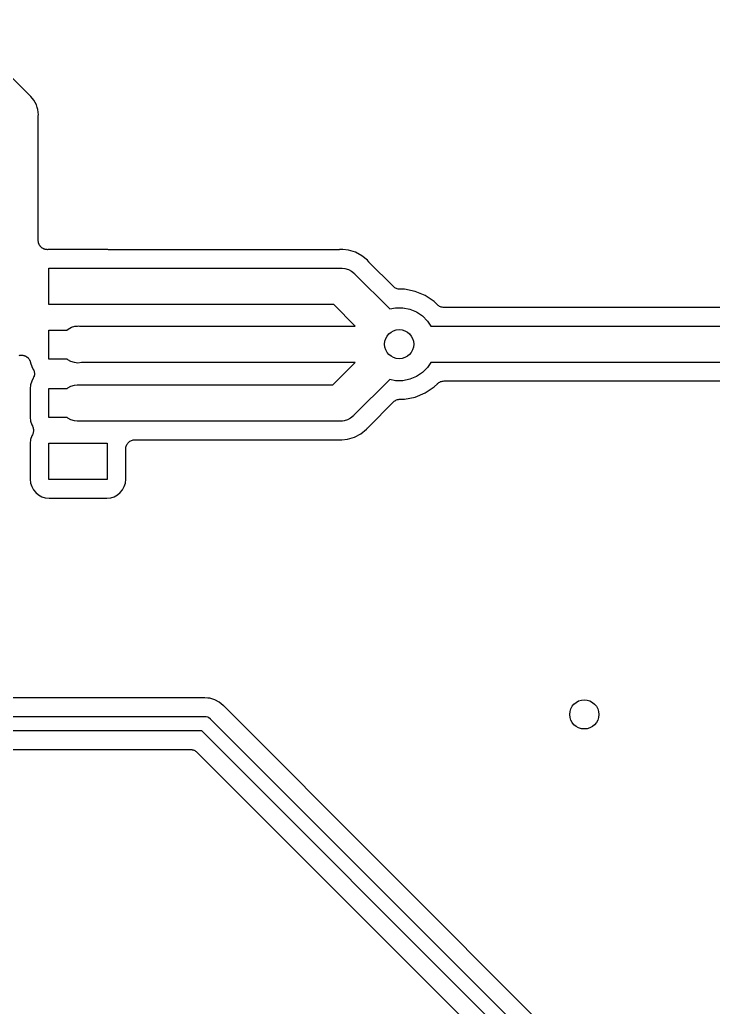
# Model space of a CAD drawing. Extents: x 49 to 143, y -158 to -38.
# Drawn here: x 78.87 to 88.38, y -91.27 to -77.72 of the extents above; entities that cross this region are included whole.
import ezdxf

# ---------------------------------------------------------------- set-up
doc = ezdxf.new("R2010")
doc.units = 0
doc.layers.add('BLACK', color=7, linetype='CONTINUOUS')

msp = doc.modelspace()

# ---------------------------------------------------------------- linework, layer by layer
at = {"layer": 'BLACK', "linetype": 'CONTINUOUS'}
for p, q in [((78.999, -78.7524), (77.9628, -77.7162)), ((79.0031, -78.7558), (78.999, -78.7524)), ((79.0069, -78.7596), (79.0031, -78.7558)), ((79.0082, -78.7607), (79.0069, -78.7596)), ((79.0169, -78.7679), (79.0082, -78.7607)), ((79.0612, -78.8218), (79.0169, -78.7679)), ((79.094, -78.8833), (79.0612, -78.8218)), ((79.1048, -78.9188), (79.094, -78.8833)), ((79.1143, -78.95), (79.1048, -78.9188)), ((79.1048, -78.9188), (79.1048, -78.9188)), ((79.1211, -79.0194), (79.1143, -78.95)), ((79.1194, -79.0413), (79.12, -79.0359)), ((79.1194, -79.043), (79.1194, -79.0413)), ((79.1194, -80.7444), (79.1194, -79.043)), ((79.12, -79.0306), (79.1211, -79.0194)), ((79.12, -79.0359), (79.12, -79.0306)), ((79.12, -80.7502), (79.1194, -80.7444)), ((79.1199, -80.756), (79.12, -80.7502)), ((79.1212, -80.7625), (79.1199, -80.756)), ((79.1218, -80.7691), (79.1212, -80.7625)), ((79.1235, -80.7746), (79.1218, -80.7691)), ((79.1246, -80.7803), (79.1235, -80.7746)), ((79.1271, -80.7865), (79.1246, -80.7803)), ((79.129, -80.7928), (79.1271, -80.7865)), ((79.1317, -80.7979), (79.129, -80.7928)), ((79.1339, -80.8033), (79.1317, -80.7979)), ((79.1375, -80.8089), (79.1339, -80.8033)), ((79.1406, -80.8147), (79.1375, -80.8089)), ((79.1443, -80.8192), (79.1406, -80.8147)), ((79.1475, -80.824), (79.1443, -80.8192)), ((79.1521, -80.8288), (79.1475, -80.824)), ((79.1563, -80.8339), (79.1521, -80.8288)), ((79.1607, -80.8376), (79.1563, -80.8339)), ((79.1648, -80.8417), (79.1607, -80.8376)), ((79.1703, -80.8455), (79.1648, -80.8417)), ((79.1754, -80.8497), (79.1703, -80.8455)), ((79.1805, -80.8525), (79.1754, -80.8497)), ((79.1853, -80.8557), (79.1805, -80.8525)), ((79.1914, -80.8584), (79.1853, -80.8557)), ((79.1972, -80.8615), (79.1914, -80.8584)), ((79.2027, -80.8632), (79.1972, -80.8615)), ((79.208, -80.8655), (79.2027, -80.8632)), ((79.2145, -80.8669), (79.208, -80.8655)), ((79.2209, -80.8688), (79.2145, -80.8669)), ((79.2266, -80.8694), (79.2209, -80.8688)), ((79.2323, -80.8706), (79.2266, -80.8694)), ((79.2389, -80.8707), (79.2323, -80.8706)), ((79.2455, -80.8714), (79.2389, -80.8707)), ((79.2513, -80.8709), (79.2455, -80.8714)), ((79.2571, -80.871), (79.2513, -80.8709)), ((79.2588, -80.8708), (79.2571, -80.871)), ((79.2716, -80.8696), (79.2588, -80.8708)), ((80.0592, -80.8696), (79.2716, -80.8696)), ((80.0717, -80.8708), (80.0592, -80.8696)), ((80.077, -80.8708), (80.0717, -80.8708)), ((80.0823, -80.8714), (80.077, -80.8708)), ((80.0841, -80.8714), (80.0823, -80.8714)), ((83.2494, -80.8714), (80.0841, -80.8714)), ((83.2547, -80.8709), (83.2494, -80.8714)), ((83.2601, -80.8709), (83.2547, -80.8709)), ((83.2619, -80.8708), (83.2601, -80.8709)), ((83.2804, -80.869), (83.2619, -80.8708)), ((83.2989, -80.8708), (83.2804, -80.869)), ((83.299, -80.8708), (83.2989, -80.8708)), ((83.3792, -80.8787), (83.299, -80.8708)), ((83.4742, -80.9075), (83.3792, -80.8787)), ((83.5618, -80.9543), (83.4742, -80.9075)), ((83.6385, -81.0173), (83.5618, -80.9543)), ((83.6503, -81.0317), (83.6385, -81.0173)), ((83.6541, -81.0355), (83.6503, -81.0317)), ((83.6575, -81.0397), (83.6541, -81.0355)), ((79.2654, -81.1254), (83.2681, -81.1254)), ((79.2654, -81.6254), (79.2654, -81.1254)), ((83.2681, -81.1254), (83.2804, -81.1242)), ((83.2804, -81.1242), (83.2927, -81.1254)), ((83.2927, -81.1254), (83.3294, -81.129)), ((83.3294, -81.129), (83.3765, -81.1433)), ((83.3765, -81.1433), (83.42, -81.1665)), ((83.42, -81.1665), (83.458, -81.1978)), ((83.6587, -81.0409), (83.6575, -81.0397)), ((83.9956, -81.3778), (83.6587, -81.0409)), ((83.458, -81.1978), (83.4659, -81.2073)), ((83.4659, -81.2073), (83.9437, -81.6851)), ((84.0046, -81.3852), (83.9956, -81.3778)), ((84.0136, -81.3928), (84.0046, -81.3852)), ((84.0142, -81.3931), (84.0136, -81.3928)), ((84.0147, -81.3935), (84.0142, -81.3931)), ((84.025, -81.3991), (84.0147, -81.3935)), ((84.0353, -81.4047), (84.025, -81.3991)), ((84.036, -81.4049), (84.0353, -81.4047)), ((84.0366, -81.4052), (84.036, -81.4049)), ((84.0477, -81.4087), (84.0366, -81.4052)), ((84.059, -81.4122), (84.0477, -81.4087)), ((84.0596, -81.4123), (84.059, -81.4122)), ((84.0603, -81.4125), (84.0596, -81.4123)), ((84.0719, -81.4137), (84.0603, -81.4125)), ((84.0836, -81.415), (84.0719, -81.4137)), ((84.0849, -81.415), (84.0836, -81.415)), ((84.0854, -81.415), (84.0849, -81.415)), ((84.0849, -81.415), (84.0849, -81.415)), ((84.0849, -81.415), (84.0849, -81.415)), ((84.1483, -81.415), (84.0854, -81.415)), ((84.2939, -81.444), (84.1483, -81.415)), ((84.4312, -81.5008), (84.2939, -81.444)), ((84.5546, -81.5833), (84.4312, -81.5008)), ((83.1768, -81.6254), (79.2654, -81.6254)), ((83.4704, -81.919), (83.1768, -81.6254)), ((83.9437, -81.6851), (84.0248, -81.669)), ((84.0248, -81.669), (84.1232, -81.669)), ((84.1232, -81.669), (84.2198, -81.6882)), ((84.2198, -81.6882), (84.3108, -81.7259)), ((84.5991, -81.6278), (84.5546, -81.5833)), ((84.6082, -81.6353), (84.5991, -81.6278)), ((84.6172, -81.6428), (84.6082, -81.6353)), ((84.6178, -81.6431), (84.6172, -81.6428)), ((84.6183, -81.6435), (84.6178, -81.6431)), ((84.6286, -81.6491), (84.6183, -81.6435)), ((84.6389, -81.6547), (84.6286, -81.6491)), ((84.6395, -81.6549), (84.6389, -81.6547)), ((84.6401, -81.6552), (84.6395, -81.6549)), ((84.6513, -81.6587), (84.6401, -81.6552)), ((84.6625, -81.6622), (84.6513, -81.6587)), ((84.6632, -81.6623), (84.6625, -81.6622)), ((84.6638, -81.6625), (84.6632, -81.6623)), ((84.6755, -81.6637), (84.6638, -81.6625)), ((84.6872, -81.665), (84.6755, -81.6637)), ((84.6885, -81.665), (84.6872, -81.665)), ((84.6889, -81.665), (84.6885, -81.665)), ((84.6885, -81.665), (84.6885, -81.665)), ((84.6885, -81.665), (84.6885, -81.665)), ((93.568, -81.665), (84.6889, -81.665)), ((84.3108, -81.7259), (84.3927, -81.7806)), ((84.3927, -81.7806), (84.4624, -81.8503)), ((79.2654, -82.3754), (79.2654, -81.9754)), ((79.2654, -81.9754), (79.5136, -81.9754)), ((79.5136, -81.9754), (79.5322, -81.9601)), ((79.5322, -81.9601), (79.5757, -81.9369)), ((79.5757, -81.9369), (79.6228, -81.9226)), ((79.6228, -81.9226), (79.6595, -81.919)), ((79.6595, -81.919), (79.6718, -81.9178)), ((79.6718, -81.9178), (79.6841, -81.919)), ((79.6841, -81.919), (83.4704, -81.919)), ((84.4624, -81.8503), (84.5083, -81.919)), ((84.5083, -81.919), (93.5867, -81.919)), ((78.8599, -82.3227), (78.8661, -82.3209)), ((78.8661, -82.3209), (78.8721, -82.3204)), ((78.8721, -82.3204), (78.8779, -82.3193)), ((78.8779, -82.3193), (78.8844, -82.3193)), ((78.8844, -82.3193), (78.8908, -82.3188)), ((78.8908, -82.3188), (78.8967, -82.3194)), ((78.8967, -82.3194), (78.9027, -82.3194)), ((78.9027, -82.3194), (78.909, -82.3207)), ((78.909, -82.3207), (78.9155, -82.3214)), ((78.9155, -82.3214), (78.9211, -82.3232)), ((78.9211, -82.3232), (78.927, -82.3244)), ((78.927, -82.3244), (78.933, -82.3269)), ((78.933, -82.3269), (78.9391, -82.3288)), ((78.9391, -82.3288), (78.9443, -82.3317)), ((78.9443, -82.3317), (78.9498, -82.334)), ((78.9498, -82.334), (78.9552, -82.3376)), ((78.9552, -82.3376), (78.9609, -82.3407)), ((78.9609, -82.3407), (78.9654, -82.3445)), ((78.9654, -82.3445), (78.9704, -82.3479)), ((78.9704, -82.3479), (78.975, -82.3524)), ((78.975, -82.3524), (78.9799, -82.3566)), ((78.9799, -82.3566), (78.9837, -82.3612)), ((78.9837, -82.3612), (78.9879, -82.3654)), ((78.9879, -82.3654), (78.9914, -82.3708)), ((78.9914, -82.3708), (78.9955, -82.3758)), ((78.9955, -82.3758), (78.9983, -82.3811)), ((78.9983, -82.3811), (79.0016, -82.3861)), ((79.0016, -82.3861), (79.0041, -82.3921)), ((79.515, -82.3754), (79.2654, -82.3754)), ((79.5258, -82.3843), (79.515, -82.3754)), ((79.5693, -82.4075), (79.5258, -82.3843)), ((79.0041, -82.3921), (79.0071, -82.3978)), ((79.0071, -82.3978), (79.0088, -82.4035)), ((79.0088, -82.4035), (79.0111, -82.409)), ((79.0111, -82.409), (79.0123, -82.4153)), ((79.0123, -82.4153), (79.0142, -82.4215)), ((79.0142, -82.4215), (79.0142, -82.4224)), ((79.0142, -82.4224), (79.0296, -82.4731)), ((79.0296, -82.4731), (79.0523, -82.5155)), ((79.0523, -82.5155), (79.0525, -82.516)), ((79.0525, -82.516), (79.0526, -82.516)), ((79.0526, -82.516), (79.0526, -82.516)), ((79.0526, -82.516), (79.0531, -82.5171)), ((79.0531, -82.5171), (79.0575, -82.5281)), ((79.6164, -82.4218), (79.5693, -82.4075)), ((79.6654, -82.4266), (79.6164, -82.4218)), ((79.7144, -82.4218), (79.6654, -82.4266)), ((79.7236, -82.419), (79.7144, -82.4218)), ((83.4704, -82.419), (79.7236, -82.419)), ((83.164, -82.7254), (83.4704, -82.419)), ((84.4624, -82.4877), (84.3927, -82.5574)), ((84.5083, -82.419), (84.4624, -82.4877)), ((93.4954, -82.419), (84.5083, -82.419)), ((79.0523, -82.6353), (79.0296, -82.6777)), ((79.0568, -82.6244), (79.0523, -82.6353)), ((79.0614, -82.6135), (79.0568, -82.6244)), ((79.0575, -82.5281), (79.062, -82.539)), ((79.0616, -82.6129), (79.0614, -82.6135)), ((79.0618, -82.6124), (79.0616, -82.6129)), ((79.0641, -82.6008), (79.0618, -82.6124)), ((79.062, -82.539), (79.0621, -82.5396)), ((79.0621, -82.5396), (79.0623, -82.5401)), ((79.0623, -82.5401), (79.0645, -82.5518)), ((79.0665, -82.5893), (79.0641, -82.6008)), ((79.0645, -82.5518), (79.0667, -82.5633)), ((79.0667, -82.5881), (79.0665, -82.5887)), ((79.0665, -82.5887), (79.0665, -82.5893)), ((79.0667, -82.5633), (79.0667, -82.5639)), ((79.0667, -82.5639), (79.0668, -82.5645)), ((79.0668, -82.5645), (79.0667, -82.5763)), ((79.0667, -82.5763), (79.0667, -82.5881)), ((83.9437, -82.6529), (83.4531, -83.1435)), ((84.0248, -82.669), (83.9437, -82.6529)), ((84.2198, -82.6498), (84.1232, -82.669)), ((84.3108, -82.6121), (84.2198, -82.6498)), ((84.3927, -82.5574), (84.3108, -82.6121)), ((79.0151, -82.7256), (79.0096, -82.7816)), ((79.0096, -82.7816), (79.0096, -83.1692)), ((79.0296, -82.6777), (79.0151, -82.7256)), ((79.2654, -83.1754), (79.2654, -82.7754)), ((79.2654, -82.7754), (79.515, -82.7754)), ((79.515, -82.7754), (79.5258, -82.7665)), ((79.5258, -82.7665), (79.5693, -82.7433)), ((79.5693, -82.7433), (79.6164, -82.729)), ((79.6164, -82.729), (79.6531, -82.7254)), ((79.6531, -82.7254), (83.164, -82.7254)), ((84.1232, -82.669), (84.0248, -82.669)), ((84.4312, -82.8372), (84.5546, -82.7547)), ((84.5546, -82.7547), (84.5991, -82.7102)), ((84.5991, -82.7102), (84.5994, -82.7099)), ((84.5994, -82.7099), (84.6004, -82.709)), ((84.5994, -82.7099), (84.5994, -82.7099)), ((84.5994, -82.7099), (84.5994, -82.7099)), ((84.6004, -82.709), (84.6096, -82.7016)), ((84.6096, -82.7016), (84.6186, -82.6942)), ((84.6186, -82.6942), (84.6192, -82.6939)), ((84.6192, -82.6939), (84.6198, -82.6935)), ((84.6198, -82.6935), (84.6302, -82.6881)), ((84.6302, -82.6881), (84.6405, -82.6826)), ((84.6405, -82.6826), (84.6412, -82.6824)), ((84.6412, -82.6824), (84.6418, -82.6821)), ((84.6418, -82.6821), (84.6531, -82.6788)), ((84.6531, -82.6788), (84.6643, -82.6754)), ((84.6643, -82.6754), (84.6649, -82.6754)), ((84.6649, -82.6754), (84.6656, -82.6752)), ((84.6656, -82.6752), (84.6773, -82.6741)), ((84.6773, -82.6741), (84.6889, -82.673)), ((84.6889, -82.673), (93.3376, -82.673)), ((84.0266, -82.9381), (84.037, -82.9326)), ((84.037, -82.9326), (84.0376, -82.9324)), ((84.0376, -82.9324), (84.0382, -82.9321)), ((84.0382, -82.9321), (84.0495, -82.9288)), ((84.0495, -82.9288), (84.0607, -82.9254)), ((84.0607, -82.9254), (84.0614, -82.9254)), ((84.0614, -82.9254), (84.062, -82.9252)), ((84.062, -82.9252), (84.0737, -82.9241)), ((84.0737, -82.9241), (84.0854, -82.923)), ((84.0854, -82.923), (84.1483, -82.923)), ((84.1483, -82.923), (84.2939, -82.894)), ((84.2939, -82.894), (84.4312, -82.8372)), ((83.6459, -83.3099), (83.9956, -82.9602)), ((83.9956, -82.9602), (83.9959, -82.9599)), ((83.9959, -82.9599), (83.9968, -82.959)), ((83.9959, -82.9599), (83.9959, -82.9599)), ((83.9959, -82.9599), (83.9959, -82.9599)), ((83.9968, -82.959), (84.006, -82.9516)), ((84.006, -82.9516), (84.0151, -82.9442)), ((84.0151, -82.9442), (84.0157, -82.9439)), ((84.0157, -82.9439), (84.0162, -82.9435)), ((84.0162, -82.9435), (84.0266, -82.9381)), ((79.0096, -83.1692), (79.0151, -83.2252)), ((79.515, -83.1754), (79.2654, -83.1754)), ((79.5258, -83.1843), (79.515, -83.1754)), ((79.5693, -83.2075), (79.5258, -83.1843)), ((83.4072, -83.1843), (83.3637, -83.2075)), ((83.4452, -83.153), (83.4072, -83.1843)), ((83.4531, -83.1435), (83.4452, -83.153)), ((79.0151, -83.2252), (79.0296, -83.2731)), ((79.0296, -83.2731), (79.0389, -83.2905)), ((79.0389, -83.2905), (79.0392, -83.291)), ((79.0392, -83.291), (79.0392, -83.291)), ((79.0392, -83.291), (79.0392, -83.291)), ((79.0392, -83.291), (79.0398, -83.2921)), ((79.0398, -83.2921), (79.0441, -83.3031)), ((79.0441, -83.3031), (79.0486, -83.314)), ((79.0486, -83.314), (79.0487, -83.3146)), ((79.0487, -83.3146), (79.0489, -83.3151)), ((79.0489, -83.3151), (79.0511, -83.3267)), ((79.0511, -83.3267), (79.0533, -83.3383)), ((79.0533, -83.3383), (79.0533, -83.3389)), ((79.0533, -83.3389), (79.0535, -83.3395)), ((79.0535, -83.3395), (79.0533, -83.3513)), ((79.6164, -83.2218), (79.5693, -83.2075)), ((79.6531, -83.2254), (79.6164, -83.2218)), ((83.2553, -83.2254), (79.6531, -83.2254)), ((83.2676, -83.2266), (83.2553, -83.2254)), ((83.2951, -83.2239), (83.2676, -83.2266)), ((83.3166, -83.2218), (83.2951, -83.2239)), ((83.3637, -83.2075), (83.3166, -83.2218)), ((83.549, -83.3965), (83.6257, -83.3335)), ((83.6257, -83.3335), (83.6375, -83.3191)), ((83.6375, -83.3191), (83.6387, -83.3177)), ((83.6387, -83.3177), (83.6425, -83.314)), ((83.6425, -83.314), (83.6459, -83.3099)), ((79.0151, -83.4756), (79.0096, -83.5316)), ((79.0296, -83.4277), (79.0151, -83.4756)), ((79.0389, -83.4103), (79.0296, -83.4277)), ((79.0434, -83.3994), (79.0389, -83.4103)), ((79.0481, -83.3885), (79.0434, -83.3994)), ((79.0482, -83.3879), (79.0481, -83.3885)), ((79.0484, -83.3874), (79.0482, -83.3879)), ((79.0507, -83.3758), (79.0484, -83.3874)), ((79.0532, -83.3643), (79.0507, -83.3758)), ((79.0533, -83.3631), (79.0532, -83.3637)), ((79.0532, -83.3637), (79.0532, -83.3643)), ((79.0533, -83.3513), (79.0533, -83.3631)), ((83.2864, -83.48), (83.3664, -83.4721)), ((83.3664, -83.4721), (83.4614, -83.4433)), ((83.4614, -83.4433), (83.549, -83.3965)), ((79.0096, -83.5316), (79.0096, -84.0192)), ((79.2654, -84.0254), (79.2654, -83.5254)), ((79.2654, -83.5254), (80.0654, -83.5254)), ((80.0654, -83.5254), (80.0654, -84.0254)), ((80.3212, -83.6055), (80.3213, -83.6046)), ((80.3212, -83.6064), (80.3212, -83.6055)), ((80.3212, -83.6055), (80.3212, -83.6055)), ((80.3212, -83.6055), (80.3212, -83.6055)), ((80.3212, -84.0192), (80.3212, -83.6064)), ((80.3213, -83.6046), (80.3226, -83.5927)), ((80.3226, -83.5927), (80.3238, -83.5809)), ((80.3238, -83.5809), (80.324, -83.5804)), ((80.324, -83.58), (80.3276, -83.5686)), ((80.324, -83.5804), (80.324, -83.58)), ((80.3276, -83.5686), (80.3312, -83.5572)), ((80.3312, -83.5572), (80.3314, -83.5568)), ((80.3314, -83.5568), (80.3315, -83.5564)), ((80.3315, -83.5564), (80.3373, -83.5459)), ((80.3373, -83.5459), (80.343, -83.5354)), ((80.343, -83.5354), (80.3432, -83.535)), ((80.3432, -83.535), (80.3435, -83.5346)), ((80.3435, -83.5346), (80.3511, -83.5255)), ((80.3511, -83.5255), (80.3588, -83.5163)), ((80.3588, -83.5163), (80.3591, -83.516)), ((80.3591, -83.516), (80.3594, -83.5157)), ((80.3594, -83.5157), (80.3687, -83.5082)), ((80.3687, -83.5082), (80.378, -83.5006)), ((80.378, -83.5006), (80.3784, -83.5004)), ((80.3784, -83.5004), (80.3787, -83.5001)), ((80.3787, -83.5001), (80.3893, -83.4946)), ((80.3893, -83.4946), (80.3998, -83.489)), ((80.3998, -83.489), (80.4003, -83.4889)), ((80.4003, -83.4889), (80.4007, -83.4886)), ((80.4007, -83.4886), (80.4121, -83.4853)), ((80.4121, -83.4853), (80.4236, -83.4818)), ((80.4236, -83.4818), (80.424, -83.4818)), ((80.424, -83.4818), (80.4244, -83.4817)), ((80.4244, -83.4817), (80.4363, -83.4806)), ((80.4363, -83.4806), (80.4482, -83.4794)), ((80.4482, -83.4794), (83.2366, -83.4794)), ((83.2366, -83.4794), (83.2384, -83.4794)), ((83.2384, -83.4794), (83.2437, -83.48)), ((83.2437, -83.48), (83.2491, -83.48)), ((83.2491, -83.48), (83.2676, -83.4818)), ((83.2676, -83.4818), (83.2861, -83.48)), ((83.2861, -83.48), (83.2864, -83.48)), ((79.0096, -84.0192), (79.0151, -84.0752)), ((79.0151, -84.0752), (79.0296, -84.1231)), ((79.0296, -84.1231), (79.0532, -84.1672)), ((80.0654, -84.0254), (79.2654, -84.0254)), ((80.2776, -84.1672), (80.3012, -84.1231)), ((80.3012, -84.1231), (80.3157, -84.0752)), ((80.3157, -84.0752), (80.3212, -84.0192)), ((79.0532, -84.1672), (79.0849, -84.2059)), ((79.0849, -84.2059), (79.1236, -84.2376)), ((79.1236, -84.2376), (79.1677, -84.2612)), ((79.1677, -84.2612), (79.2156, -84.2757)), ((79.2156, -84.2757), (79.2716, -84.2812)), ((79.2716, -84.2812), (80.0592, -84.2812)), ((80.0592, -84.2812), (80.1152, -84.2757)), ((80.1152, -84.2757), (80.1631, -84.2612)), ((80.1631, -84.2612), (80.2072, -84.2376)), ((80.2072, -84.2376), (80.2459, -84.2059)), ((80.2459, -84.2059), (80.2776, -84.1672)), ((81.3834, -87.022), (75.8404, -87.022)), ((81.3887, -87.0215), (81.3834, -87.022)), ((81.3941, -87.0215), (81.3887, -87.0215)), ((81.3958, -87.0214), (81.3941, -87.0215)), ((81.407, -87.0203), (81.3958, -87.0214)), ((81.4479, -87.0243), (81.407, -87.0203)), ((81.4764, -87.0271), (81.4479, -87.0243)), ((81.5431, -87.0474), (81.4764, -87.0271)), ((81.6046, -87.0802), (81.5431, -87.0474)), ((81.6585, -87.1245), (81.6046, -87.0802)), ((81.6657, -87.1332), (81.6585, -87.1245)), ((81.6694, -87.1369), (81.6657, -87.1332)), ((81.6728, -87.1411), (81.6694, -87.1369)), ((81.674, -87.1424), (81.6728, -87.1411)), ((88.0926, -93.561), (81.674, -87.1424)), ((75.6826, -87.276), (81.4021, -87.276)), ((81.4021, -87.276), (81.407, -87.2755)), ((81.407, -87.2755), (81.4119, -87.276)), ((81.4119, -87.276), (81.4119, -87.276)), ((81.4119, -87.276), (81.4266, -87.2774)), ((81.4266, -87.2774), (81.4455, -87.2832)), ((81.4455, -87.2832), (81.4628, -87.2925)), ((81.4628, -87.2925), (81.4781, -87.3049)), ((81.4781, -87.3049), (81.4812, -87.3088)), ((81.4812, -87.3088), (87.9262, -93.7538)), ((81.3656, -87.476), (75.6461, -87.476)), ((87.759, -93.8694), (81.3656, -87.476)), ((75.6648, -87.73), (81.2078, -87.73)), ((81.2078, -87.73), (81.2082, -87.73)), ((81.2082, -87.73), (81.2082, -87.73)), ((81.2082, -87.73), (81.2082, -87.73)), ((81.2082, -87.73), (81.2095, -87.73)), ((81.2095, -87.73), (81.2212, -87.7313)), ((81.2212, -87.7313), (81.2329, -87.7325)), ((81.2329, -87.7325), (81.2335, -87.7327)), ((81.2335, -87.7327), (81.2342, -87.7328)), ((81.2342, -87.7328), (81.2454, -87.7363)), ((81.2454, -87.7363), (81.2566, -87.7398)), ((81.2566, -87.7398), (81.2572, -87.7401)), ((81.2572, -87.7401), (81.2578, -87.7403)), ((81.2578, -87.7403), (81.2681, -87.7459)), ((81.2681, -87.7459), (81.2784, -87.7515)), ((81.2784, -87.7515), (81.2789, -87.7519)), ((81.2789, -87.7519), (81.2795, -87.7522)), ((81.2795, -87.7522), (81.2885, -87.7597)), ((81.2885, -87.7597), (81.2976, -87.7672)), ((81.2976, -87.7672), (87.4678, -93.9374))]:
    msp.add_line(p, q, dxfattribs=at)
at = {"layer": 'BLACK'}
for centre in [(84.074, -82.169), (86.614, -87.249)]:
    msp.add_circle(centre, 0.2, dxfattribs=at)

doc.saveas('drawing.dxf')
